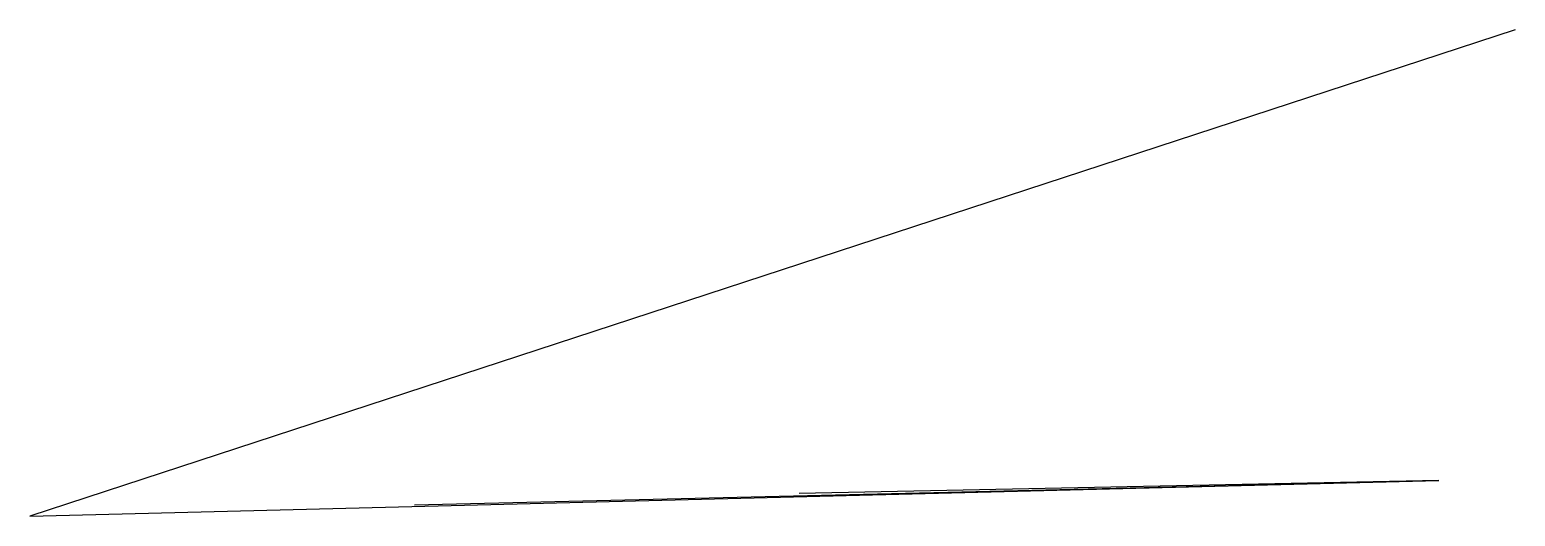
# Model space of a CAD drawing. Units: millimetres at full size, sheet at 1:100. Extents: x -15184 to 20510, y -12306 to -612.
import ezdxf

# ---------------------------------------------------------------- set-up
doc = ezdxf.new("R2010")
doc.units = ezdxf.units.MM
doc.header["$LTSCALE"] = 100
doc.layers.add('0-0', color=7, linetype='Continuous')

msp = doc.modelspace()

# ---------------------------------------------------------------- linework, layer by layer
at = {"layer": '0-0'}
msp.add_line((-5938.8, -12030.6), (18673.5, -11449), dxfattribs=at)
msp.add_lwpolyline([(20510.2, -612.2), (-15183.7, -12306.1), (18673.5, -11449), (3306.1, -11755.1)], dxfattribs=at)

doc.saveas('drawing.dxf')
